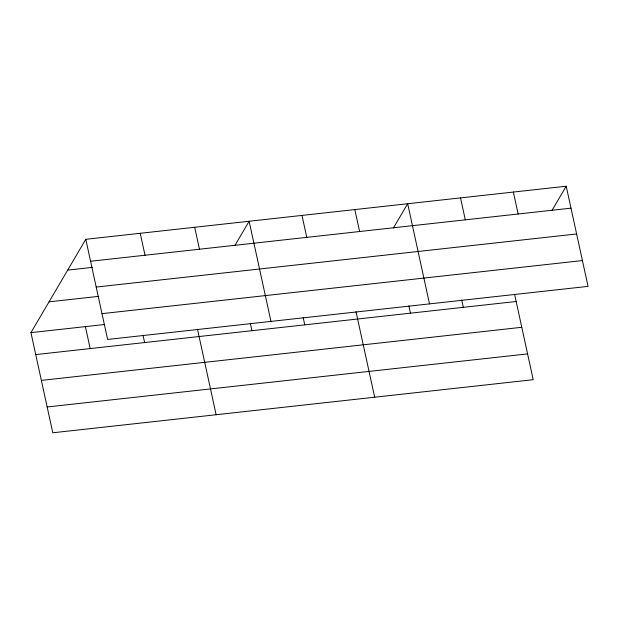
<?xml version="1.0" encoding="UTF-8"?>
<svg xmlns="http://www.w3.org/2000/svg" width="619" height="619" viewBox="0 0 619 619"><rect width="100%" height="100%" fill="white"/><g stroke="black" fill="none" stroke-linecap="round" stroke-linejoin="round"><path stroke-width="0.93" d="M514.567 294.18L533.214 379.695L52.785 432.782L30.95 332.635L85.786 239.305L566.215 186.218L588.05 286.365L107.621 339.452L85.786 239.305M234.849 245.573L249.132 221.254L270.967 321.4M393.39 228.047L407.673 203.736L429.509 303.883M551.931 210.53L566.215 186.218M90.575 261.257L570.997 208.162M67.688 270.108L92.525 267.362M96.2 287.061L576.629 233.967M49.048 301.84L98.715 296.346M101.996 313.647L582.425 260.56M30.95 332.635L104.503 324.511M35.74 354.586L516.161 301.492M41.365 380.391L521.786 327.296M47.16 406.977L527.589 353.89M513.368 192.052L518.149 214.004M460.521 197.894L465.302 219.846M461.72 300.014L463.314 307.334M408.873 305.856L410.467 313.175M354.826 209.578L359.616 231.521M356.026 311.697L374.673 397.212M301.979 215.412L306.769 237.363M303.178 317.539L304.772 324.851M250.331 323.381L251.925 330.693M194.683 227.274L199.473 249.225M197.484 329.215L216.132 414.73M140.234 233.293L145.024 255.237M143.035 335.235L144.629 342.555M85.399 326.623L90.181 348.567"/></g></svg>
